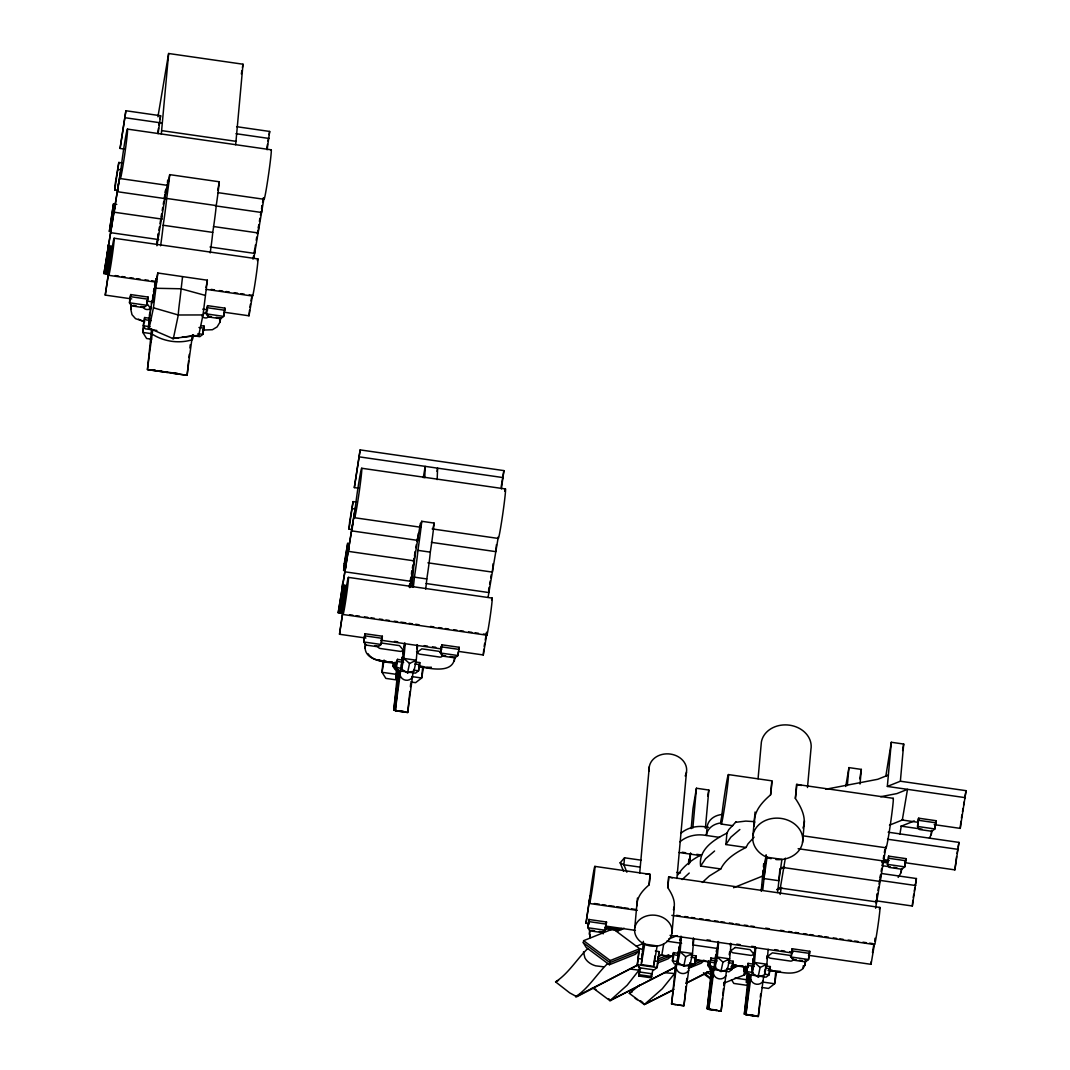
<?xml version="1.0" encoding="UTF-8"?>
<svg xmlns="http://www.w3.org/2000/svg" width="1070" height="1070" viewBox="0 0 1070 1070"><rect width="100%" height="100%" fill="white"/><g stroke="black" fill="none" stroke-linecap="round" stroke-linejoin="round"><path stroke-width="1.5" d="M637.091 905.768C636.423 897.128 643.03 890.093 649.115 884.85A18.792 0.682 -81.8 0 0 650.065 874.337L594.907 866.392A18.792 0.682 -81.8 0 0 590.413 892.968A18.792 0.682 -81.8 0 0 591.242 895.456A18.792 0.682 -81.8 0 0 594.907 866.392M754.537 822.736C753.654 811.22 762.455 801.845 770.574 794.849L771.831 780.832L728.456 774.586A25.065 0.909 -81.8 0 0 722.464 810.017A25.065 0.909 -81.8 0 0 723.574 813.334A25.065 0.909 -81.8 0 0 728.456 774.586M640.489 967.935L638.937 976.054L639.459 966.772M424.763 477.835L425.205 466.373L423.292 477.675M437.162 479.614L437.603 468.152L437.055 471.388M675.183 975.051L675.638 965.3L671.559 1004.008L676.146 1004.69M710.64 983.076L711.242 970.089L712.152 970.209M151.151 342.373L151.405 337.518M151.659 332.676L151.833 329.44M397.893 674.836L398.147 669.981M399.204 680.266L399.632 672.174M712.7 977.284L713.128 969.206M748.144 985.309L748.492 978.836M749.963 981.029L750.311 974.556L747.168 974.088L745.255 971.038L745.696 966.223M155.952 278.909L155.832 282.105A18.792 0.682 -81.8 0 0 157.611 274.08L157.785 272.997L207.353 280.22L203.006 314.941L198.739 335.311L172.537 338.521L178.891 337.665M651.403 973.526L651.336 977.846L652.874 969.714M754.189 826L754.551 821.666L745.803 821.091L735.518 822.322M149.733 312.988L148.382 327.942L149.171 328.169L153.438 307.799L157.771 273.077M103.95 273.612L120.977 169.047L103.95 273.612L108.913 274.335M108.886 273.96L105.582 273.492L106.211 266.483L109.675 246.02L112.979 246.488M107.415 253.162L108.177 244.749M105.248 295.093L109.341 267.62L105.248 295.093L131.69 298.904M109.675 246.02L105.582 273.492M111.628 224.285L110.879 232.698L158.801 239.6M113.46 203.955L109.367 231.428L113.46 203.955L116.764 204.423M118.034 190.406L114.731 189.925L115.359 182.916L118.823 162.466L122.127 162.934M115.092 203.822L114.329 212.234L162.252 219.136M114.731 189.925L118.823 162.466M125.043 149.158L120.081 148.436L125.899 110.745L160.607 115.734L158.119 133.696M118.556 183.358L117.794 191.771L165.716 198.686M120.081 148.436L125.899 110.745M129.938 298.008L129.51 302.81L131.423 305.859L143.808 307.652L146.857 305.311L148.088 297.072L130.727 294.571L130.045 298.664M147.285 300.51L146.857 305.311L129.51 302.81L130.727 294.571M144.758 321.736L135.542 318.673L131.984 314.66L130.794 309.257L131.169 305.044M143.835 320.96L142.805 332.422L146.63 338.521L151.592 339.23M148.703 324.437L149.586 318.245L144.624 317.536L144.437 319.636L151.044 320.585M161.302 134.044L168.632 53.5L242.997 64.213L235.667 144.758M148.088 297.072L147.887 299.172L130.54 296.671M152.983 294.865L152.355 301.874L156.059 278.615M157.972 239.479L158.48 233.875M161.423 219.016L161.811 214.816M164.887 198.565L165.649 190.152M167.442 182.836L167.696 180.027M192.814 334.763L192.373 339.564L193.162 334.963M203.313 329.533L202.885 334.348L199.836 336.675L191.583 335.485M197.923 333.626L202.885 334.348L204.116 326.096L200.812 325.628M206.777 309.07L206.349 313.885L208.262 316.934L220.647 318.713L223.697 316.386L224.927 308.147L207.567 305.645L206.885 309.738M223.978 313.176L223.697 316.386L206.349 313.885L207.567 305.645M202.591 330.068L212.382 329.734L217.09 326.925L220.019 322.11L220.407 317.897M224.927 308.147L224.232 312.239L249.016 315.797L249.524 310.193M255.396 244.99L254.633 253.403L210.028 246.983M262.19 205.48L261.561 212.489L215.284 205.828M267.125 149.773L269.667 131.45L236.617 126.688M338.2 612.776L355.227 508.196L338.2 612.776L343.162 613.484M343.136 613.123L339.832 612.642L340.461 605.633L343.925 585.17L347.228 585.651M341.664 592.312L342.427 583.899M339.511 634.256L343.59 606.784L339.511 634.256L365.94 638.054M343.925 585.17L339.832 612.642M345.877 563.435L345.129 571.848L411.228 581.371M352.284 529.57L348.981 529.088L349.609 522.08L353.073 501.616L356.377 502.097M349.342 542.985L348.579 551.398L414.678 560.921M348.981 529.088L353.073 501.616M359.293 488.308L354.33 487.599L360.149 449.895L503.916 470.613L501.375 488.923M352.806 522.521L352.043 530.934L418.143 540.457M354.33 487.599L360.149 449.895M364.188 637.158L363.76 641.973L365.672 645.023L378.058 646.802L381.107 644.474L382.338 636.222L364.99 633.734L364.295 637.827M381.535 639.659L381.107 644.474L363.76 641.973L364.99 633.734M402.24 660.056L397.465 659.361L396.769 663.453C385.775 662.049 362.021 661.207 365.418 644.207M382.338 636.222L382.151 638.335L364.79 635.834M383.02 661.073L382.017 672.294L385.842 678.393L397.411 680.052M398.174 669.967L395.017 669.512L393.105 666.463L393.399 663.253M395.097 662.223L394.669 667.038L396.582 670.087L399.739 670.542M396.676 662.798L396.234 667.613L398.147 670.649L415.494 673.15L418.544 670.823L419.774 662.584L414.986 661.889M396.408 669.365L395.82 678.594L397.492 669.86M401.023 668.295L396.234 667.613L397.465 659.361M400.755 669.606L401.263 664.002M402.36 657.167L401.598 669.191L407.55 672.896L413.996 670.984L416.257 660.217L417.594 645.344M402.427 660.083L401.544 666.276M403.056 653.074L403.243 650.961L402.775 653.69M401.731 664.176L404.781 642.843M405.209 643.565L403.858 658.438L401.598 669.191M410.265 587.376L411.188 577.105M411.455 574.202L411.749 570.845M411.91 587.029L415.106 551.531M417.728 540.404L418.357 533.382M420.403 523.27L409.743 587.617M416.792 648.835L417.18 644.621M418.972 666.008L418.544 670.823L413.769 670.128M422.543 668.389L421.674 678.005L415.588 682.673L410.626 681.964M441.174 646.628L440.599 653.034L442.512 656.084L454.897 657.876L457.947 655.535L459.177 647.296L441.83 644.795L441.134 648.888M458.241 652.339L457.947 655.535L440.599 653.034L441.83 644.795M419.774 662.584L419.079 666.677C429.725 668.335 453.867 674.408 454.656 657.06M459.177 647.296L458.99 649.396L441.629 646.895M458.482 651.389L483.265 654.96L483.774 649.356M489.271 588.353L488.883 592.566L426.101 583.524M493.109 563.689L492.347 572.102L427.906 562.82M496.44 544.63L495.811 551.652L431.37 542.356M585.986 923.249L590.078 895.777L585.986 923.249L589.289 923.731M588.848 919.397L587.925 927.757L589.837 930.806L602.236 932.585L605.286 930.258L606.516 922.019L589.155 919.518L588.473 923.611M605.714 925.456L605.286 930.258L587.925 927.757L589.155 919.518M590.132 934.979L589.878 937.788L589.597 929.99M641.01 860.16L624.532 857.792L623.89 864.801L626.873 872.21M634.764 927.998L637.452 898.078M639.699 873.147L649.289 766.749M655.362 951.069L659.08 951.604L657.167 967.561L654.118 969.888L639.245 967.748L637.332 964.699L639.258 948.756L642.976 949.291L641.398 963.187M641.866 957.944L642.281 953.383M642.468 951.297L643.364 941.319M649.115 884.85L649.931 875.835M653.783 964.979L654.92 955.978M658.05 957.744L657.167 967.561L637.332 964.699L639.258 948.756M673.431 909.768C676.347 902.077 671.906 893.865 667.707 887.538L668.656 877.012L879.968 907.454M671.947 933.361A18.792 15.542 5.1 0 0 646.307 916.054A18.792 15.542 5.1 0 0 641.813 942.63A18.792 15.542 5.1 0 0 671.947 933.361L674.341 906.758M676.882 878.497L686.472 772.112M673.378 952.541L672.468 960.9L674.381 963.936L691.728 966.437L694.778 964.11L695.995 955.871L691.046 955.149M677.243 961.582L672.468 960.9L673.685 952.661L678.647 953.37L678.46 955.47M675.638 965.3L675.451 967.293L675.986 964.15M677.363 958.693L675.116 977.084A57.526 2.073 -81.8 0 0 673.364 989.803L671.559 1004.008L683.944 1005.787L685.763 991.596A57.526 2.073 -81.8 0 1 687.515 978.863L689.254 966.09M678.527 951.11L677.832 962.478L683.77 966.183L690.217 964.271L692.491 953.504L693.828 938.577M681.443 936.785L680.092 951.725L677.832 962.478M691.18 828.648L692.972 808.706L696.436 788.242L708.822 790.034L705.384 828.247M689.695 863.008L690.591 853.044M692.838 828.113L696.436 788.242M692.771 944.93L693.4 937.909M754.096 837.141L747.97 843.869L746.057 847.44C736.2 852.429 725.834 858.715 720.779 868.96L700.623 866.058C698.228 849.353 714.172 839.535 726.931 833.142L728.83 829.571L735.986 821.867M695.206 959.308L694.778 964.11L689.989 963.415M708.514 960.873L708.072 965.675L709.985 968.724L713.142 969.179M710.079 961.448L709.651 966.25L711.563 969.3L728.911 971.801L731.947 969.46L733.177 961.221L728.229 960.512M714.947 964.926L715.83 958.72L710.868 958.011L710.681 960.111L717.06 961.034M714.666 962.652L712.299 982.434A57.526 2.073 -81.8 0 0 710.547 995.167L708.741 1009.358L715.041 1010.294L721.126 1011.15L722.932 996.946A57.526 2.073 -81.8 0 1 724.684 984.226L726.423 971.44M715.857 954.788L715.014 967.842L720.953 971.533L727.399 969.621L729.66 958.867L731.011 943.9M746.057 847.44L725.901 844.538L726.931 833.142M716.646 949.612L716.459 951.711L716.953 948.796M718.625 942.108L717.274 957.075L715.014 967.842M730.328 946.081L730.583 943.272M732.241 966.264L731.947 969.46L727.172 968.778M733.177 961.221L732.99 963.334L728.215 962.639M752.972 835.322L755.072 812.01M758.068 778.719L761.372 742.085A25.065 20.731 5.1 0 1 789.62 725.192A25.065 20.731 5.1 0 1 810.94 749.227L807.489 787.52M743.984 967.253L743.69 970.463L745.603 973.513L748.759 973.967M747.261 966.798L746.82 971.614L748.732 974.65L766.093 977.151L769.129 974.823L770.36 966.584L765.398 965.862M746.793 975.572L746.405 982.594L748.091 973.874M753.2 972.523L746.82 971.614L748.05 963.361L754.43 964.284M751.715 969.407L751.969 966.598M753.186 958.586L752.183 973.192L758.135 976.897L764.582 974.984L766.842 964.217L768.193 949.25M753.012 964.083L752.13 970.276M755.366 946.843L752.317 968.176M755.794 947.472L754.457 962.438L752.183 973.192M761.318 890.16L763.124 870.218M763.418 866.901L763.712 863.57M766.133 854.716L763.886 879.62A27.994 1.016 -81.8 0 1 762.683 890.347M769.571 970.008L769.129 974.823L764.355 974.128M779.896 869.161L778.759 881.76A27.994 1.016 -81.8 0 1 777.556 892.487M775.603 972.724L774.613 983.771L768.528 988.439L761.907 987.476M802.995 828.073C806.887 817.828 800.962 806.86 795.358 798.421L796.628 784.404L893.289 798.327M792.094 948.689L791.185 957.035L793.097 960.084L805.496 961.876L808.532 959.536L809.763 951.297L792.415 948.796L791.72 952.889M808.973 954.734L808.532 959.536L791.185 957.035L792.415 948.796M802.54 842.464L804.493 820.824M768.019 970.436C779.161 971.199 793.418 977.017 803.048 968.497L803.303 965.688M803.048 968.497L804.867 965.26L805.362 959.656M847.333 785.541L848.938 767.605L861.337 769.397L860.012 784.056M885.826 776.231L891.31 742.272L903.709 744.051L900.365 781.22L887.338 786.437L891.31 742.272M808.425 955.296L871.034 964.324L871.288 961.515M874.752 941.052L875.006 938.256M880.744 874.457L880.115 881.466L782.157 867.355M884.087 855.398L883.579 861.002L798.14 848.697M887.846 859.571L887.404 864.373L889.317 867.422L901.716 869.214L904.765 866.874L905.982 858.635L888.635 856.134L887.404 864.373L904.765 866.874L905.193 862.072M888.635 856.134L888.448 858.234L905.795 860.735M898.158 877.413L901.087 872.598L901.341 869.803M918.274 818.443L917.552 826.455L919.464 829.504L931.863 831.283L934.899 828.956L936.13 820.717L918.782 818.216L917.552 826.455L934.899 828.956L935.341 824.154M918.782 818.216L918.595 820.316L935.942 822.817M876.116 900.793L912.335 906.009L912.844 900.392M912.335 906.009L916.428 878.537L881.854 873.548M929.415 837.917L931.234 834.68L931.609 830.467M905.474 862.754L954.868 869.87L956.567 856.562M954.868 869.87L958.961 842.398L888.153 832.192M934.204 824.622L960.231 828.381L960.86 821.372M960.231 828.381L966.049 790.676L900.365 781.22M182.555 276.649L179.974 299.092A23.018 0.829 -81.8 0 0 178.302 314.995L173.327 338.749L148.382 327.942M151.592 329.399L147.446 369.591L167.375 372.48M188.601 360.844L187.103 375.303L172.805 373.269M188.922 357.621L189.256 354.411M189.925 347.977L190.259 344.767M397.906 669.954L393.76 710.146L396.702 710.587M399.471 670.529L395.325 710.707L407.723 712.5L409.529 698.309A57.526 2.073 -81.8 0 1 411.281 685.576L413.02 672.803M409.877 691.608L407.723 712.5L395.325 710.707L397.13 696.516A57.526 2.073 -81.8 0 1 398.883 683.797L400.635 671.01M410.372 686.779L410.706 683.569M712.887 969.166L708.741 1009.358L716.953 1010.495M722.451 998.283L721.126 1011.15L718.438 1010.709M722.785 995.073L723.454 988.64M723.788 985.43L724.122 982.207M748.492 973.954L744.345 1014.146L747.288 1014.587M750.07 974.529L745.91 1014.721L758.309 1016.5L760.115 1002.309A57.526 2.073 -81.8 0 1 761.867 989.576L763.605 976.803M759.967 1000.423L758.309 1016.5L745.91 1014.721L747.729 1000.517A57.526 2.073 -81.8 0 1 749.481 987.797L751.22 975.011M760.302 997.213L760.636 993.99M685.99 986.433L683.944 1005.787L677.858 1004.931M686.833 978.381L686.325 983.21L712.74 969.982M192.399 335.605L190.661 348.379A57.526 2.073 -81.8 0 0 188.909 361.112L187.103 375.303L147.446 369.591L149.252 355.401A57.526 2.073 -81.8 0 1 151.004 342.667L152.743 329.894M396.034 710.426L393.76 710.146L395.566 695.955A57.526 2.073 -81.8 0 1 397.318 683.222L399.056 670.435M710.105 1009.224L707.176 1008.783L708.982 994.592A57.526 2.073 -81.8 0 1 710.734 981.859L712.473 969.086M755.447 1015.751L744.345 1014.146L746.164 999.955A57.526 2.073 -81.8 0 1 747.917 987.222L749.655 974.436M401.798 659.856L402.2 657.1M677.818 954.52L678.233 951.765M715.201 958.493L715.616 955.751M413.287 587.283A23.219 0.843 -81.8 0 0 414.411 577.158A23.219 0.843 -81.8 0 0 417.915 550.355L418.718 544.938A26.857 0.976 -81.8 0 0 421.7 521.291L434.099 523.083A26.857 0.976 -81.8 0 1 431.116 546.73L430.3 552.147A23.219 0.843 -81.8 0 1 426.81 578.95A23.219 0.843 -81.8 0 1 425.673 589.075M207.353 280.139L207.179 281.223A18.792 0.682 -81.8 0 1 206.002 287.482M157.932 116.831L168.632 53.5M157.691 132.947L158.494 128.253M159.015 125.123L159.55 121.993M160.072 118.864L160.607 115.734M130.794 309.257L131.476 305.164M156.648 243.331L157.21 240.054M157.758 236.764L158.32 233.487M158.868 230.21L159.43 226.934M159.978 223.657L160.54 220.366M161.088 217.09L161.65 213.759M162.185 210.603L162.72 207.46M163.255 204.316L163.79 201.16M164.138 199.047L164.847 194.874M165.248 192.493L165.81 189.216M156.875 330.483L145.306 328.824L143.393 325.775L144.624 317.536M156.902 245.779L167.308 184.241L167.348 185.351A25.065 0.909 -81.8 0 0 169.715 174.637L219.283 181.78A24.597 0.883 -81.8 0 1 216.234 205.587A23.219 0.843 -81.8 0 1 212.743 232.391A23.219 0.843 -81.8 0 1 210.188 252.908M143.835 326.283L142.805 332.422L151.071 333.613M149.519 315.329L149.987 312.6M150.215 311.236L150.95 306.849M151.445 303.933L151.94 301.004L148.89 322.337M153.518 291.722L154.04 288.566M154.575 285.423L155.11 282.279M241.352 73.95L241.9 70.714M242.449 67.463L242.997 64.213M203.42 330.189L204.116 326.096M220.019 322.11L220.714 318.017M266.938 147.606L267.487 144.37M268.022 141.146L268.57 137.91M269.118 134.686L269.667 131.45M253.001 259.154L253.536 256.011M254.058 252.868L254.593 249.711M256.198 240.268L256.72 237.125M257.255 233.982L257.79 230.826M258.325 227.683L258.86 224.539L258.097 232.952L213.478 226.519M259.395 221.383L259.916 218.24M260.451 215.097L260.986 211.94M261.521 208.797L262.056 205.654M262.591 202.484L263.394 197.709M253.844 258.124L263.982 198.164M249.912 307.224L250.447 304.067M250.982 300.924L251.517 297.781M249.016 315.797L252.48 295.347L249.176 294.865M365.044 648.407L365.726 644.314M384.09 660.016L382.017 672.294L396.89 674.434M393.105 666.463L393.626 663.4M395.445 662.437L394.669 667.038L397.853 667.493M409.168 587.069L409.703 583.926M410.238 580.769L410.773 577.626M412.365 568.183L412.9 565.04M413.435 561.884L413.97 558.741M414.491 555.597L415.026 552.441M415.829 547.72L416.364 544.577M416.885 541.433L417.42 538.277M404.045 647.23L404.54 644.3M423.493 667.265L421.674 678.005L411.763 676.574M454.268 661.26L454.964 657.167M501.188 486.756L503.916 470.613M488.575 590.453L489.11 587.296M489.645 584.153L490.18 581.01M490.715 577.853L491.25 574.71M488.094 597.287L498.232 537.327M484.162 646.374L484.697 643.231M485.232 640.087L486.556 632.209M483.265 654.96L486.73 634.497L483.426 634.029M583.284 942.71L583.631 940.664L613.11 928.84L639.713 948.742L610.248 960.566L609.392 964.725L586.092 947.311L583.284 942.71L609.9 962.612L639.379 950.789L635.179 954.386L609.392 964.725M589.209 934.204L589.904 930.111M605.821 926.112L606.516 922.019M642.508 952.019L642.976 949.291M658.558 954.681L659.08 951.604M661.808 955.135L663.694 943.994M688.532 862.166L689.067 859.023M673.003 956.74L673.685 952.661M688.692 864.466L690.565 853.445M680.105 940.463L680.64 937.307M678.821 949.09L679.276 946.361M680.266 940.517L681.015 936.13L677.765 959.563M707.765 796.321L708.822 790.034M695.995 955.871L695.313 959.964L715.134 962.813M708.862 961.074L708.072 965.675L711.269 966.143M710.868 958.011L709.651 966.25L716.017 967.173M711.737 967.454L707.176 1008.783L716.873 1010.133M717.702 944.409L718.197 941.48L715.362 961.448M729.205 954.667L729.7 951.738M744.212 967.4L743.69 970.463L746.873 970.918M743.837 975.144L744.666 970.236M745.255 971.038L746.031 966.437M762.589 876.076L766.053 855.625M747.355 967.454L748.05 963.361M761.238 891.297L762.295 884.997M752.798 961.101L753.133 959.054M753.882 955.604L754.631 951.23M764.528 972.068L764.983 969.34M766.642 958.559L767.136 955.644M780.311 888.047L785.367 858.14M780.124 894.466L781.194 888.167M769.664 970.677L770.36 966.584M776.686 971.493L774.613 983.771L763.044 982.099M804.867 965.26L805.549 961.168M809.067 955.39L809.763 951.297M845.755 786.49L848.938 767.605M859.745 778.84L861.337 769.397M875.822 902.946L876.357 899.803M876.878 896.66L877.413 893.503L876.651 901.916L778.692 887.806M877.948 890.36L878.483 887.217M879.018 884.061L879.54 880.918M880.075 877.774L880.61 874.618M881.145 871.475L881.68 868.332M882.202 865.175L882.737 862.032M883.272 858.889L883.807 855.732M884.342 852.589L884.877 849.406M875.594 908.216L886 846.678M902.612 750.525L903.709 744.051M872.465 952.581L873.802 944.716M871.034 964.324L874.498 943.86M899.923 834.132L901.261 826.174L914.288 820.944M902.304 820.035L907.494 789.339L896.901 793.592L880.663 796.709M901.087 872.598L901.783 868.506M905.3 862.728L905.982 858.635M913.232 897.422L913.767 894.279M914.302 891.123L914.823 887.98M915.358 884.836L916.428 878.537M931.234 834.68L931.916 830.587M935.434 824.809L936.13 820.717M961.408 818.135L961.943 814.912M962.492 811.675L963.04 808.438M963.588 805.215L964.137 801.978M964.685 798.755L966.049 790.676M957.102 853.419L957.637 850.262M958.158 847.119L958.961 842.398M407.55 672.896L409.529 663.48L416.257 660.217L403.858 658.438L409.529 663.48M683.77 966.183L685.75 956.767L692.491 953.504L680.092 951.725L685.75 956.767M720.953 971.533L722.932 962.117L729.66 958.867L717.274 957.075L722.932 962.117M760.115 967.481L754.457 962.438L766.842 964.217L760.115 967.481L758.135 976.897L757.948 975.372M605.058 928.038L605.299 927.195M700.623 866.058L705.611 858.675L714.599 851.011M725.901 844.538L730.877 837.155L739.865 829.504M677.898 874.899C683.569 865.951 692.277 859.357 701.653 854.649M587.764 948.555C576.757 959.135 568.772 973.232 555.584 981.885L569.695 992.866L576.81 996.745L637.921 964.886M607.72 963.481C596.712 974.061 588.727 988.158 575.54 996.812L637.894 964.899M623.556 871.301L620.145 862.808L624.532 857.792M682.152 879.553L689.227 873.053M702.308 882.456L709.383 875.955L720.779 868.96M412.498 677.042C409.409 682.205 401.731 680.935 400.113 675.25M688.732 970.329C685.643 975.492 677.965 974.222 676.334 968.537M725.915 975.679C722.825 980.842 715.148 979.572 713.516 973.901M763.097 981.043C759.994 986.206 752.317 984.935 750.699 979.251M203.26 314.312L205.534 312.279L208.316 316.225L211.419 316.68M640.101 984.654L629.32 993.361L644.3 1004.556L673.19 990.098M671.305 956.098L668.161 958.787L657.421 963.094M704.287 960.499L701.144 963.187L688.117 968.417M734.127 967.601L736.227 965.809M416.551 651.63L417.781 651.817L421.821 648.848L439.168 651.349L442.565 655.388L445.668 655.83M599.2 931.448L602.303 931.89L606.329 928.92L618.727 930.713M888.675 860.708L885.987 862.687L881.64 862.059M629.521 968.965L639.004 970.169L627.167 985.202L609.927 1000.677L673.739 967.989L609.927 1000.677L592.459 987.623M555.584 981.885L558.553 980.361M629.32 993.361L632.29 991.836M673.98 989.335L644.3 1004.556L662.303 988.747L674.568 973.526L664.751 972.724M685.843 983.25L708.113 971.841M619.851 929.108L621.336 928.452M888.367 775.041L877.774 779.281L825.799 789.245M616.427 931.328L624.158 928.238M733.525 887.739L763.9 875.554M779.976 869.107L784.684 867.222M889.478 825.171L903.347 819.607M776.914 889.411L781.568 887.538M636.396 946.255L644.113 943.165M776.954 889.865L781.582 888.006M668.576 939.072L677.256 935.581M657.956 956.687L662.597 954.814M657.863 959.108L668.79 954.721M657.515 961.154L670.877 955.791M695.206 961.756L698.202 960.566M688.879 966.21L703.846 960.205M730.756 967.039L735.304 965.22M729.753 969.353L738.434 965.862M723.601 983.263L745.054 974.65M191.891 339.845C178.717 343.818 163.763 341.571 152.221 334.134M182.074 337.237L194.78 335.512M426.716 667.439L431.397 667.225M777.301 971.44L780.364 971.359M203.006 314.941L178.302 314.995L153.438 307.799M155.752 288.271L181.057 288.78L205.333 295.414M603.44 966.798L595.629 965.822A22.269 16.531 -11.6 0 1 584.875 957.784L583.471 951.872M645.999 874.043L650.065 874.337M400.06 711.068L404.861 711.751M716.78 1010.187L713.476 1009.719M753.962 1015.537L750.645 1015.069M174.463 373.149L178.369 373.711M125.27 117.754L161.624 122.983M235.988 133.696L269.038 138.458M161.69 130.62L236.055 141.334M127.504 129.109A25.065 0.909 -81.8 0 1 122.622 167.856A25.065 0.909 -81.8 0 1 121.512 164.539A25.065 0.909 -81.8 0 1 127.504 129.109L271.272 149.813M118.181 169.475L121.485 169.943M120.255 178.57L168.177 185.471M217.745 192.613L264.009 199.274M169.715 174.637A24.597 0.883 -81.8 0 1 166.666 198.445L216.234 205.587M166.666 198.445A23.219 0.843 -81.8 0 1 163.162 225.248L212.743 232.391M114.182 238.236A18.792 0.682 -81.8 0 1 110.504 267.299A18.792 0.682 -81.8 0 1 109.688 264.812A18.792 0.682 -81.8 0 1 114.182 238.236L257.937 258.94M115.319 275.578L118.623 276.06M121.94 276.541L125.243 277.01M130.192 277.732L133.496 278.2M136.799 278.681L140.117 279.15M145.065 279.872L148.369 280.34M151.672 280.822L156.635 281.53M211.164 289.395L214.468 289.863M219.43 290.585L222.734 291.053M226.037 291.535L229.341 292.016M234.303 292.725L237.607 293.207M240.91 293.675L244.214 294.156M108.739 275.324L156.661 282.226M206.229 289.368L252.493 296.042M207.379 307.745L224.727 310.246M146.563 301.044L153.17 301.994M202.752 309.136L207.7 309.859M133.028 305.378L136.131 305.833M140.772 306.501L143.875 306.943A2.501 2.073 5.1 0 0 146.001 309.35A4.882 4.039 5.1 0 0 148.529 309.431A2.501 2.073 5.1 0 0 150.067 307.839L147.285 303.88M216.06 317.349L219.163 317.79M198.966 327.487L203.915 328.209M143.393 325.775L150.001 326.724M148.703 328.958L152.007 329.44M151.86 369.832L155.07 370.3M158.28 370.755L163.095 371.451M165.81 371.919L177.526 373.537M359.52 456.903L503.288 477.621M361.754 468.259A25.065 0.909 -81.8 0 1 356.872 507.019A25.065 0.909 -81.8 0 1 355.762 503.702A25.065 0.909 -81.8 0 1 361.754 468.259L505.521 488.977M352.431 508.624L355.748 509.106M354.504 517.719L420.604 527.242M432.173 528.914L498.272 538.437M417.915 550.355L430.3 552.147M414.411 577.158L426.81 578.95M348.432 577.385A18.792 0.682 -81.8 0 1 344.767 606.449A18.792 0.682 -81.8 0 1 343.938 603.962A18.792 0.682 -81.8 0 1 348.432 577.385L492.187 598.103M349.569 614.742L352.886 615.223M356.19 615.691L359.493 616.173M364.442 616.882L367.759 617.363M371.063 617.831L374.366 618.313M379.315 619.022L382.619 619.503M385.936 619.985L389.239 620.453M394.188 621.175L397.492 621.643M400.795 622.125L405.757 622.834M409.061 623.315L412.365 623.783M415.668 624.265L418.972 624.746M430.541 626.405L433.845 626.886M438.807 627.595L442.111 628.077M445.414 628.545L448.718 629.026M453.68 629.735L456.984 630.217M460.287 630.698L463.591 631.166M468.553 631.888L471.857 632.357M475.16 632.838L478.464 633.306M342.988 614.488L486.756 635.192M394.455 641.358L397.759 641.826M424.202 645.638L427.505 646.119M432.467 646.828L435.771 647.31M380.813 640.208L441.963 649.008M382.164 643.137L399.511 645.625L402.909 649.677L404.152 649.851M375.022 645.651L378.125 646.106A2.501 2.073 5.1 0 0 380.265 648.5L400.086 651.362A2.501 2.073 5.1 0 0 402.909 649.677M450.323 656.498L453.412 656.953M397.278 661.474L403.644 662.383M414.799 663.988L419.587 664.684M382.873 660.765L386.123 661.233M389.373 661.701L392.61 662.169M420.216 666.142L423.466 666.61M392.556 662.504C384.357 660.899 373.269 661.688 368.093 653.757M418.544 666.249L429.913 667.881M400.488 711.068L403.47 711.496M887.338 786.437L965.421 797.685M901.662 819.941L917.926 822.282M900.779 826.107L922.086 829.17M887.525 839.214L958.332 849.406M721.207 824.047L732.736 825.706M803.624 835.911L886.04 847.788M708.541 827.27L705.25 826.789A27.994 23.165 5.1 0 0 680.747 833.41M884.074 859.665L889.009 860.387M884.007 860.949L887.191 861.403A2.501 2.073 5.1 0 0 888.474 861.31M719.481 837.369L704.488 835.202A27.994 23.165 5.1 0 0 679.985 841.822M882.108 865.67L890.307 866.861M893.584 867.329L896.861 867.797M879.567 880.329L915.8 885.545M682.178 852.242L685.602 852.736M696.757 854.341L700.221 854.836M678.902 852.469L700.342 855.559M640.368 867.168L623.89 864.801L620.145 862.808M676.628 872.398L680.493 872.946M594.398 903.508L599.334 904.217M602.397 904.658L605.928 905.166M609.218 905.648L614.167 906.357M616.949 906.758L621.804 907.454M624.051 907.775L628.277 908.39M631.514 908.858L635.58 909.433M676.588 915.345L680.065 915.853M684.827 916.535L688.13 917.003M691.434 917.485L694.898 917.98M699.673 918.675L703.137 919.17M706.267 919.625L709.731 920.12M714.519 920.815L717.97 921.31M721.113 921.765L724.564 922.26M729.365 922.955L732.803 923.45M735.959 923.905L739.383 924.4M744.198 925.082L747.622 925.577M750.806 926.045L754.216 926.526M765.652 928.172L769.049 928.666M780.485 930.311L783.869 930.806M788.737 931.502L792.027 931.983M795.331 932.451L798.701 932.933M803.583 933.642L806.941 934.123M810.177 934.591L813.534 935.073M818.416 935.782L821.773 936.263M825.024 936.731L828.367 937.213M833.262 937.922L836.606 938.403M839.856 938.871L843.187 939.353M848.109 940.062L851.426 940.53M854.703 941.011L858.02 941.48M862.955 942.188L866.259 942.67M869.549 943.151L872.852 943.62M589.476 903.481L637.252 910.369M671.853 915.358L874.524 944.556A18.792 0.682 -81.8 0 0 878.403 922.594A18.792 0.682 -81.8 0 0 879.353 909.219M588.968 921.618L606.315 924.119M792.228 950.909L809.575 953.397M707.043 939.875L710.346 940.356M736.775 944.168L740.092 944.636M751.648 946.308L754.952 946.776M774.787 949.638L778.091 950.12M781.394 950.588L784.698 951.069M789.66 951.778L792.964 952.26M605.754 926.098L635.419 930.378M670.021 935.354L791.947 952.929M605.058 927.289L621.59 929.669M591.456 930.325L594.559 930.78M666.744 941.172L681.617 943.312M693.186 944.984L717.97 948.555M793.164 959.389L789.754 955.349L772.406 952.848L768.367 955.818A2.501 2.073 5.1 0 0 770.507 958.225L790.329 961.074A2.501 2.073 5.1 0 0 793.164 959.389L796.254 959.83M799.357 960.285L802.46 960.726M673.498 954.761L678.286 955.443M691.033 957.289L695.808 957.971M747.863 965.474L754.243 966.384M765.384 968.002L770.173 968.684M733.124 964.712L736.401 965.18M739.664 965.662L742.941 966.13M769.116 969.901L772.38 970.37M694.564 959.509L709.437 961.649M732.576 964.979L745.79 966.892M768.929 970.222L780.498 971.881M660.605 954.962L673.832 956.861M731.666 965.193L748.184 967.574M638.375 958.559L642.094 959.095M654.479 960.887L658.197 961.422M734.956 978.06L748.171 979.959M747.034 985.336L733.819 983.437L731.519 979.772M639.793 972.015L652.192 973.807M639.271 974.73L651.67 976.509M638.79 976L651.336 977.846M157.103 370.648L161.383 371.277M155.779 370.461L150.776 369.725M801.47 785.487L796.628 784.404A25.065 0.909 -81.8 0 1 795.358 798.421M672.281 877.828L668.656 877.012A18.792 0.682 -81.8 0 1 667.707 887.538M197.95 335.084L198.739 335.311M378.486 659.695L382.819 661.099M138.458 319.194L142.885 321.147M593.636 988.265L595.99 989.549M635.112 998.243L637.279 999.821M733.552 967.347L733.966 967.654A2.501 1.404 -53.2 0 1 733.084 967.761M709.972 969.647L712.687 971.667M706.788 971.868L710.534 974.663M703.458 972.71L710.948 978.314M703.899 973.967L711.389 979.558M583.631 940.664L610.248 960.566M640.382 1000.691L642.963 1002.617M608.482 998.644L610.997 1000.517M749.134 978.689L750.257 980.695M711.951 973.325L713.075 975.345M398.548 674.675L399.672 676.695M727.212 968.109L727.399 969.621M690.03 962.746L690.217 964.271M413.809 669.459L413.996 670.984M420.149 525.851L420.189 527.189A25.065 0.909 -81.8 0 0 421.7 521.291M771.831 780.832A25.065 0.909 -81.8 0 1 770.574 794.849M893.009 798.675A25.065 0.909 -81.8 0 1 890.293 824.97A25.065 0.909 -81.8 0 1 886 846.45M649.249 770.815A18.792 15.542 5.1 0 1 670.475 754.082A18.792 15.542 5.1 0 1 685.161 775.991M771.095 858.715A25.065 20.731 5.1 0 1 759.071 824.555A25.065 20.731 5.1 0 1 800.962 831.764A25.065 20.731 5.1 0 1 775.924 859.544M603.239 933.842A2.501 2.073 5.1 0 1 602.303 931.89M219.283 181.78A25.065 0.909 -81.8 0 1 217.718 190.139M163.162 225.248A23.219 0.843 -81.8 0 1 160.607 245.766M257.335 260.705A18.792 0.682 -81.8 0 1 256.051 276.488A18.792 0.682 -81.8 0 1 252.466 295.039M208.316 316.225A2.501 2.073 5.1 0 1 205.493 317.924A4.882 4.039 5.1 0 1 203.059 317.282A2.501 2.073 5.1 0 1 202.123 315.329M270.977 150.161A25.065 0.909 -81.8 0 1 268.276 176.456A25.065 0.909 -81.8 0 1 263.969 197.937M434.099 523.083A25.065 0.909 -81.8 0 1 432.868 528.62M491.585 599.869A18.792 0.682 -81.8 0 1 490.301 615.651A18.792 0.682 -81.8 0 1 486.716 634.189M442.565 655.388A2.501 2.073 5.1 0 1 439.743 657.074L419.921 654.211A2.501 2.073 5.1 0 1 417.781 651.817M504.719 491.331A25.065 0.909 -81.8 0 1 502.994 512.369A25.065 0.909 -81.8 0 1 498.232 537.1M107.776 267.045L107.147 274.067L111.24 246.595L107.776 267.045M344.259 563.569L343.617 570.577L347.71 543.105L344.259 563.569M342.025 606.208L341.397 613.217L345.49 585.745L342.025 606.208M707.109 827.056L706.347 835.469A17.334 14.338 5.1 0 1 721.167 822.937L721.929 814.524A17.334 14.338 5.1 0 0 707.109 827.056M767.043 857.244L763.98 878.577L778.853 880.717L781.916 859.384L767.043 857.244M644.728 944.141L641.264 964.592L653.663 966.384L657.127 945.92L644.728 944.141M735.224 947.485L731.198 950.454A2.501 2.073 5.1 0 0 733.324 952.862L750.672 955.363A2.501 2.073 5.1 0 0 753.507 953.678L750.097 949.638L735.224 947.485"/></g></svg>
